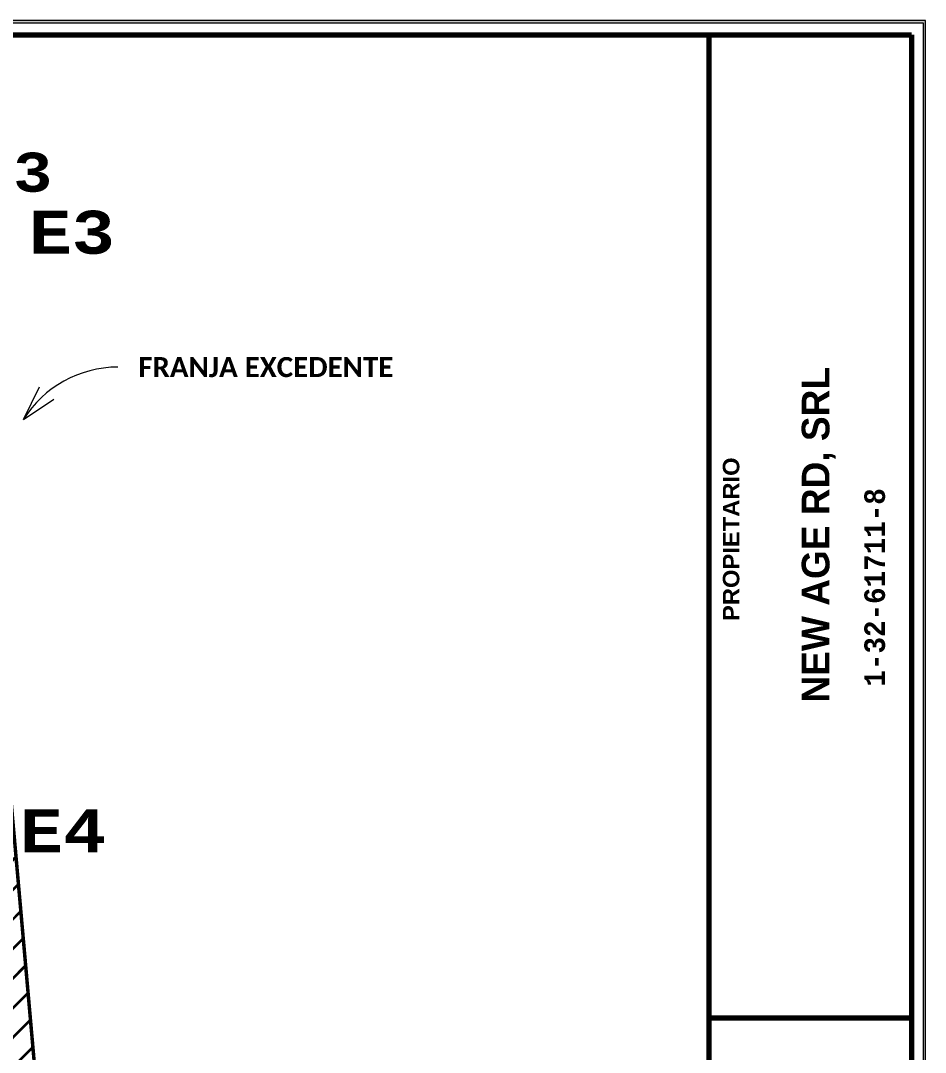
# Model space of a CAD drawing. Header units: metres. Extents: x -144 to 1000, y -717 to 29.
# Drawn here: x -42.17 to -29.19, y -545.26 to -530.45 of the extents above; entities that cross this region are included whole.
import ezdxf

# ---------------------------------------------------------------- set-up
doc = ezdxf.new("R2010")
doc.units = ezdxf.units.M
doc.linetypes.add('Dash Dot 3_16_', pattern=[0.595313, 0.357187, -0.119063, 0, -0.119063])
doc.layers.get('0').update_dxf_attribs({"color": 1})
for name, color, linetype, lineweight in [('A-DETL', 1, 'Continuous', 9), ('G-ANNO-TEXT', 2, 'Continuous', 9), ('G-ANNO-TTLB', 3, 'Continuous', 18), ('G-ANNO-TTLB-WIDE', 1, 'Continuous', 70), ('G-IMPT', 1, 'Continuous', 9)]:
    doc.layers.add(name, color=color, linetype=linetype, lineweight=lineweight)
doc.styles.add('Arial Black_B', font='ariblk.ttf', dxfattribs={"width": 0.9, "height": 0.1875})
doc.styles.add('Britannic Bold_B_5', font='', dxfattribs={"height": 0.006})
doc.styles.add('Calibri_B_11', font='calibrib.ttf', dxfattribs={"height": 0.63})
doc.styles.add('Courier New_B_2', font='courbd.ttf', dxfattribs={"height": 0.0016})
doc.styles.add('Courier New_B_5', font='courbd.ttf', dxfattribs={"width": 0.8, "height": 0.51})
doc.styles.get('Britannic Bold_B_5').set_extended_font_data('Britannic Bold', bold=True)

# ---------------------------------------------------------------- blocks, each defined once
blk = doc.blocks.new('tarjeta de nathalie 00')
at = {"layer": 'G-IMPT', "lineweight": 9}
h = blk.add_hatch(color=3, dxfattribs=at)
h.paths.add_polyline_path([(-145.23888, -717.38489), (-145.21019, -717.38489), (-145.21019, -716.89355), (-145.21019, -716.79934), (-145.23888, -716.79934), (-145.23888, -716.89379)])
h.paths.add_polyline_path([(-145.20996, -716.7991), (-145.20996, -717.3851), (-145.2392, -717.3851), (-145.2392, -716.7991)])
h.paths.add_polyline_path([(-145.23902, -717.3868), (-145.20826, -717.3868), (-145.20826, -716.7974), (-145.2392, -716.7974), (-146.09866, -716.7974), (-146.09866, -717.3868)])
h.paths.add_polyline_path([(-145.20795, -716.79707), (-145.20795, -717.3871), (-146.09898, -717.3871), (-146.09898, -716.79707)])
at = {"layer": 'G-ANNO-TTLB', "color": 3}
for p, q in [((-145.20795, -716.79707), (-146.09898, -716.79707)), ((-145.20795, -716.79707), (-146.09898, -716.79707)), ((-145.20795, -717.3871), (-145.20795, -716.79707)), ((-145.20795, -717.38713), (-145.20795, -716.79707)), ((-146.09866, -716.7974), (-145.2392, -716.7974)), ((-145.20826, -716.7974), (-145.20826, -717.3868)), ((-145.2392, -716.7991), (-145.2392, -717.3851)), ((-145.20996, -717.3851), (-145.20996, -716.7991)), ((-145.23888, -717.38489), (-145.23888, -716.89379)), ((-145.21019, -716.89355), (-145.21019, -717.38489))]:
    blk.add_line(p, q, dxfattribs=at)
at = {"layer": 'G-ANNO-TTLB'}
for p, q in [((-145.2392, -716.7974), (-145.20826, -716.7974)), ((-145.20996, -716.7991), (-145.2392, -716.7991)), ((-145.23888, -716.89379), (-145.23888, -716.79934)), ((-145.23888, -716.79934), (-145.21019, -716.79934)), ((-145.21019, -716.79934), (-145.21019, -716.89355))]:
    blk.add_line(p, q, dxfattribs=at)
at = {"layer": 'G-ANNO-TTLB-WIDE', "color": 3}
for p, q in [((-146.09696, -716.7991), (-145.20996, -716.7991)), ((-145.2392, -716.7991), (-145.2392, -717.3851)), ((-145.20996, -716.7991), (-145.20996, -717.3851)), ((-145.20996, -716.94104), (-145.2392, -716.94104))]:
    blk.add_line(p, q, dxfattribs=at)
at = {"layer": 'G-ANNO-TTLB', "lineweight": 9, "attachment_point": 1, "rotation": 90}
for s, insert, char_height, width, style in [('NEW AGE RD, SRL', (-145.2258, -716.8955), 0.004, 0.0518772, 'Britannic Bold_B_5'), ('PROPIETARIO', (-145.23719, -716.88373), 0.0023813, 0.0314261, 'Arial Black_B'), ('1-32-61711-8', (-145.21676, -716.8932), 0.0029766, 0.0461772, 'Courier New_B_5')]:
    blk.add_mtext(s, dxfattribs=dict(at, insert=insert, char_height=char_height, width=width, style=style))

msp = doc.modelspace()

# ---------------------------------------------------------------- block references
at = {"xscale": 99.43160266323505, "yscale": 99.43160266323505, "zscale": 99.43160266323505}
msp.add_blockref('tarjeta de nathalie 00', (14409.071, 70741.827), dxfattribs=at)

# ---------------------------------------------------------------- next in the draw order: hatches: boundary and pattern name
at = {"ltscale": 3, "true_color": 0xff0000}
h = msp.add_hatch(dxfattribs=at)
h.set_pattern_fill('JIS_RC_30', color=1, scale=0.01)
h.paths.add_polyline_path([(-43.036, -533.485), (-59.134, -535.557), (-64.368, -553.773), (-41.237, -553.773)])
edge = h.paths.add_edge_path()
edge.add_line((-64.515, -553.808), (-42.799, -553.808))
edge.add_line((-42.799, -553.808), (-42.466, -542.596))
edge.add_line((-42.466, -542.596), (-42.439, -533.379))
edge.add_line((-42.439, -533.379), (-59.128, -535.556))
edge.add_line((-59.128, -535.556), (-64.368, -553.773))

# ---------------------------------------------------------------- next in the draw order: linework, layer by layer
at = {"color": 52, "linetype": 'Dash Dot 3_16_', "true_color": 0xcaca00, "const_width": 0.05}
msp.add_lwpolyline([(-43.036, -533.485), (-59.134, -535.557), (-64.368, -553.773), (-41.237, -553.773), (-43.036, -533.485)], dxfattribs=at)
at = {"layer": 'A-DETL', "color": 7, "linetype": 'Dash Dot 3_16_', "lineweight": 35}
msp.add_line((-43.036, -533.485), (-41.237, -553.773), dxfattribs=at)
at = {"layer": 'G-ANNO-TEXT', "color": 1, "true_color": 0xff0000}
for q in [(-41.904, -535.709), (-41.699, -535.887)]:
    msp.add_line((-42.134, -536.18), q, dxfattribs=at)
msp.add_arc((-40.778, -537.025), 1.598, 90, 148.0747, dxfattribs=at)

# ---------------------------------------------------------------- next in the draw order: texts
at = {"layer": 'G-ANNO-TEXT', "style": 'Courier New_B_2'}
msp.add_text('E3', height=0.5599, dxfattribs=at).set_placement((-42.842, -532.909))
at = {"layer": 'G-ANNO-TEXT', "color": 3, "style": 'Courier New_B_2'}
for s, p in [('E3', (-42.058, -533.799)), ('E4', (-42.183, -542.39))]:
    msp.add_text(s, height=0.6161, dxfattribs=at).set_placement(p)
at = {"layer": 'G-ANNO-TEXT', "color": 1, "true_color": 0xff0000, "style": 'Calibri_B_11'}
msp.add_text('FRANJA EXCEDENTE', height=0.28707, dxfattribs=at).set_placement((-40.485, -535.57))

doc.saveas('drawing.dxf')
